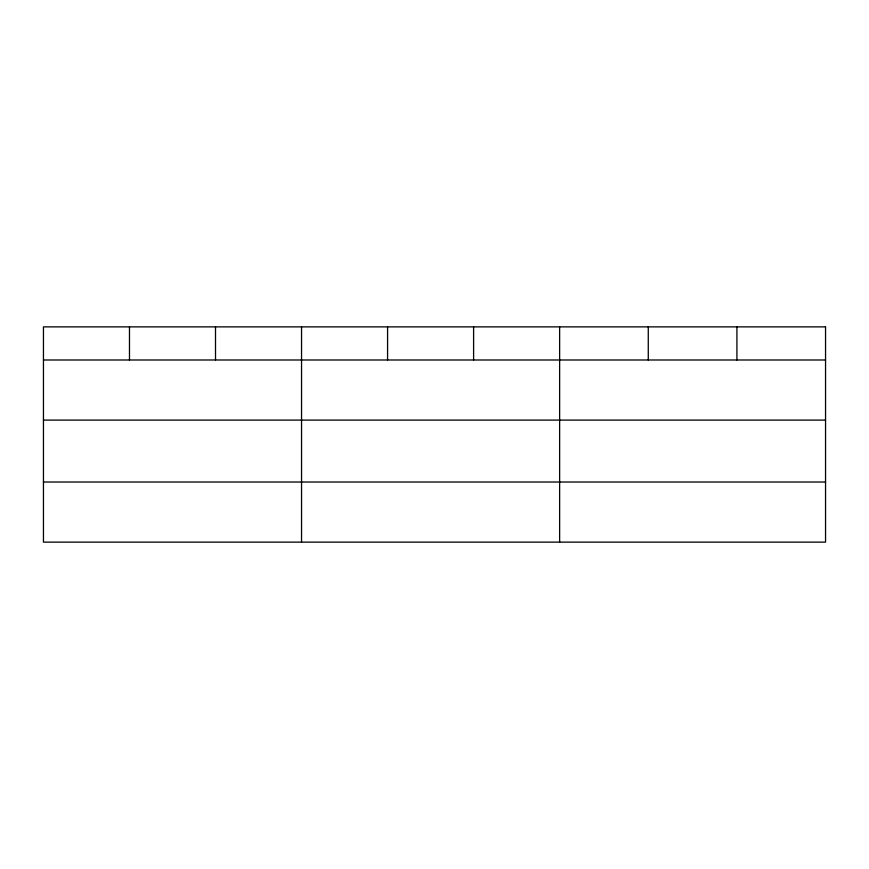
<?xml version="1.0" encoding="UTF-8"?>
<svg xmlns="http://www.w3.org/2000/svg" width="869" height="869" viewBox="0 0 869 869"><rect width="100%" height="100%" fill="white"/><g stroke="black" fill="none" stroke-linecap="round" stroke-linejoin="round"><path stroke-width="1.3" d="M43.45 359.994L825.55 359.994M43.45 420.096L825.55 420.096M43.45 482.023L825.55 482.023M736.912 326.874L736.912 359.994M648.274 326.874L648.274 359.994M559.636 326.874L559.636 542.126M473.605 326.874L473.605 359.994M387.574 326.874L387.574 359.994M301.543 326.874L301.543 542.126M215.512 326.874L215.512 359.994M129.481 326.874L129.481 359.994M825.55 326.874L43.45 326.874L43.45 542.126L825.55 542.126L825.55 326.874"/></g></svg>
